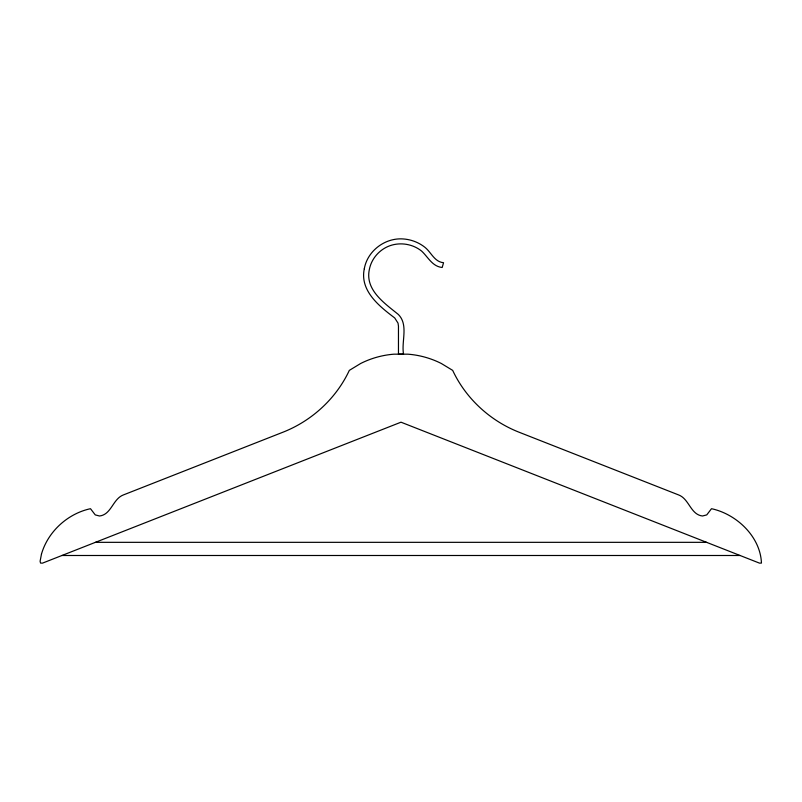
<?xml version="1.0" encoding="UTF-8"?>
<svg xmlns="http://www.w3.org/2000/svg" width="802" height="802" viewBox="0 0 802 802"><rect width="100%" height="100%" fill="white"/><g stroke="black" fill="none" stroke-linecap="round" stroke-linejoin="round"><path stroke-width="1.2" d="M95.418 542.332L706.582 542.332M61.924 555.495L740.076 555.495M364.298 268.77C359.597 290.745 379.346 306.314 394.694 317.923L398.023 323.116L398.464 326.173L398.464 354.153L403.536 354.153C401.211 341.452 408.709 324.88 398.373 314.494C384.8 303.417 364.97 290.144 369.321 269.632C371.346 258.685 379.546 249.402 390.003 245.693C400.609 241.983 412.92 244.049 421.672 251.126C428.078 257.091 432.358 266.545 442.193 267.477L443.546 262.715C434.423 261.883 431.265 252.369 424.95 247.327C418.163 241.943 409.662 238.966 401 238.856C383.717 238.665 367.286 251.587 364.298 268.77M41.473 554.092L40.1 561.26L40.551 563.074L42.476 563.144L401 422.193L759.524 563.144L761.449 563.074C760.406 536.588 736.567 514.112 711.504 508.699L706.752 514.894L702.512 515.997C690.532 514.673 689.279 498.944 678.612 494.934L518.583 432.027C489.922 420.609 465.762 398.404 452.679 370.384L441.331 363.496A89.192 89.192 0 0 0 407.977 354.183L394.023 354.173A89.192 89.192 0 0 0 360.669 363.486L349.321 370.384C336.238 398.404 312.078 420.609 283.417 432.027L123.388 494.934C112.721 498.944 111.468 514.673 99.488 515.997L95.248 514.894L90.496 508.699C67.809 513.561 47.95 531.525 41.473 554.092"/></g></svg>
